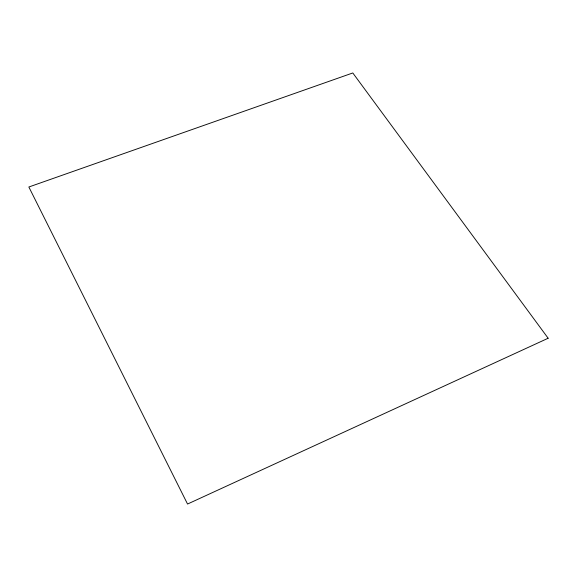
<?xml version="1.0" encoding="UTF-8"?>
<svg xmlns="http://www.w3.org/2000/svg" width="577" height="577" viewBox="0 0 577 577"><rect width="100%" height="100%" fill="white"/><g stroke="black" fill="none" stroke-linecap="round" stroke-linejoin="round"><path stroke-width="0.87" d="M548.15 338.237L187.547 504.038L28.85 186.998L352.799 72.962L548.15 338.237"/></g></svg>
